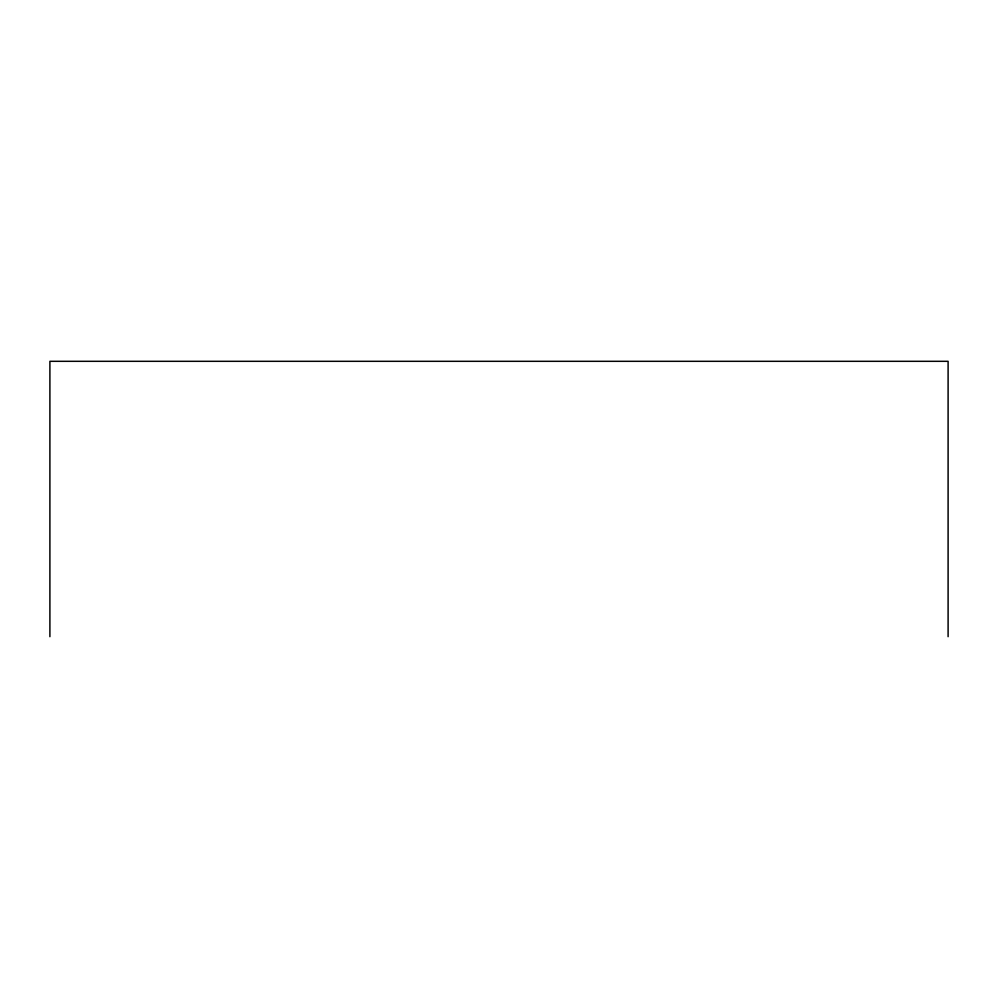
<?xml version="1.0" encoding="UTF-8"?>
<svg xmlns="http://www.w3.org/2000/svg" width="998" height="998" viewBox="0 0 998 998"><rect width="100%" height="100%" fill="white"/><g stroke="black" fill="none" stroke-linecap="round" stroke-linejoin="round"><path stroke-width="1.5" d="M948.1 636.687L948.1 361.313L49.9 361.313L49.9 636.687"/></g></svg>
